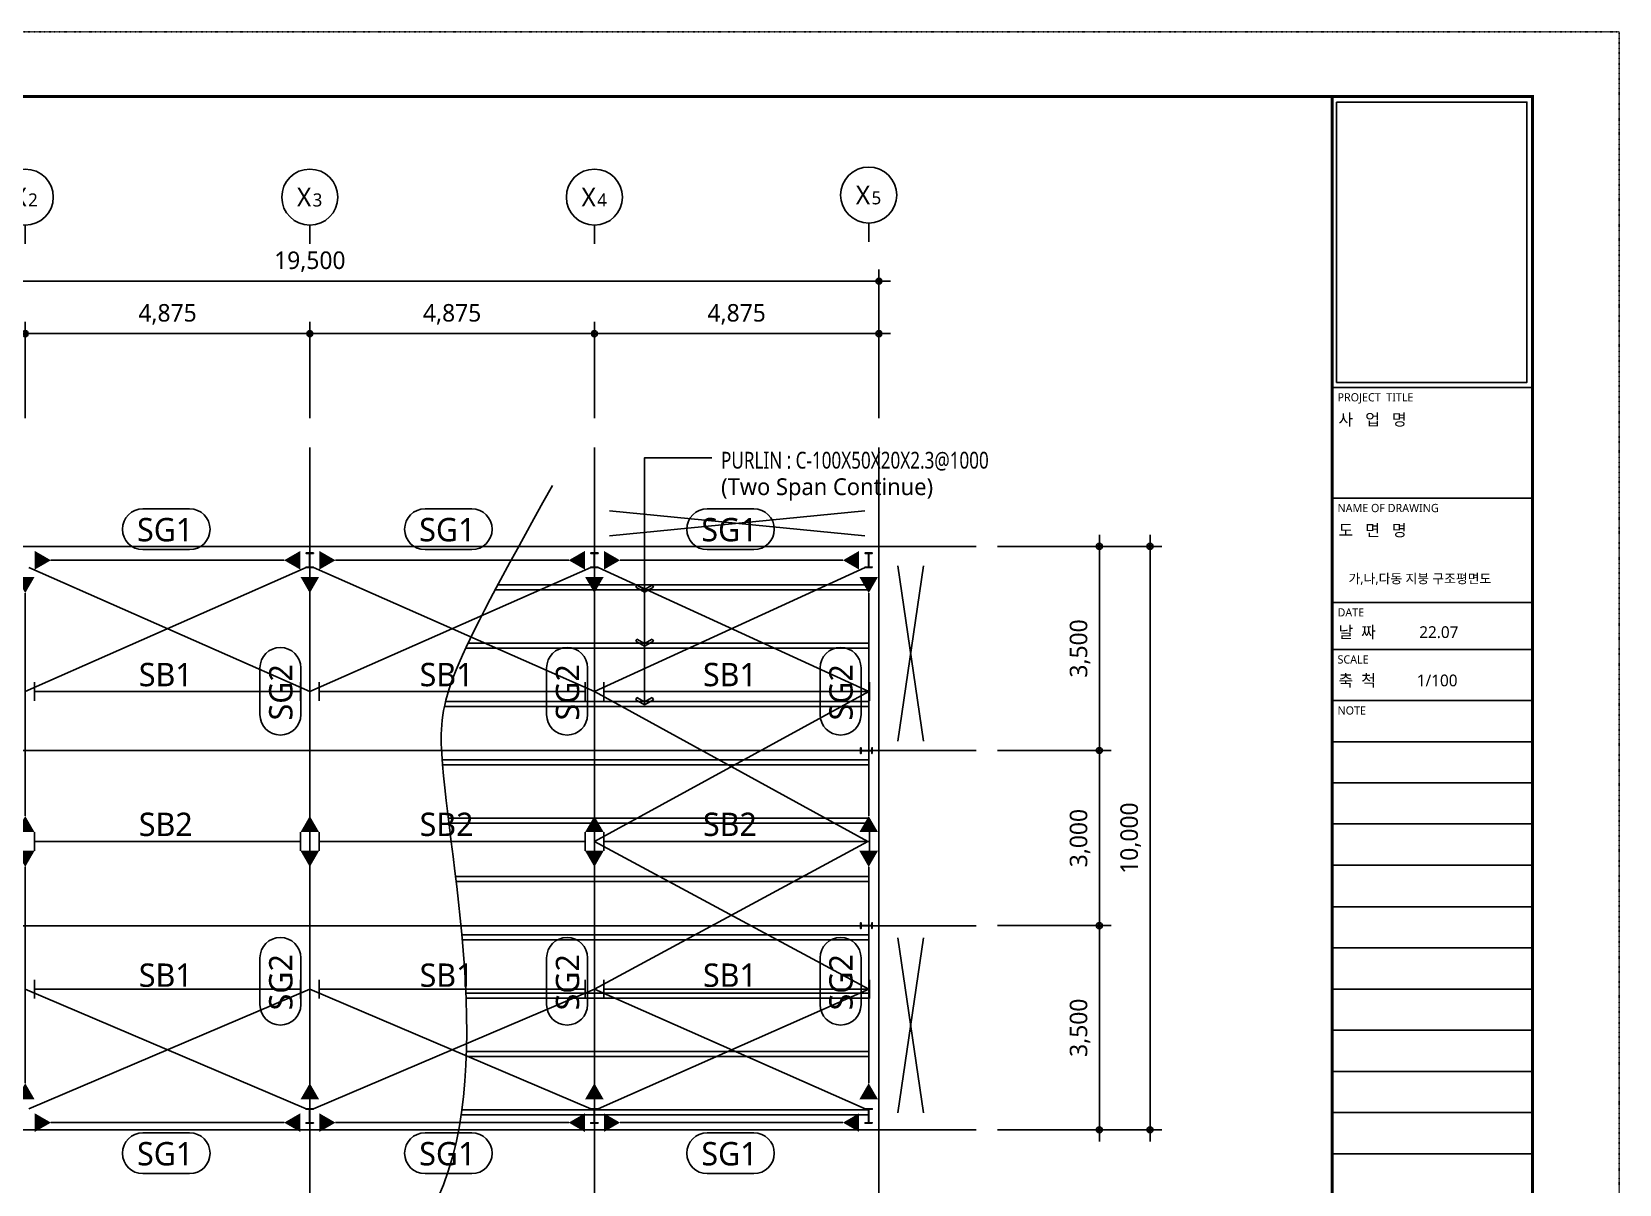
# Model space of a CAD drawing. Header units: millimetres. Extents: x 152133 to 471560, y 87068 to 132353.
# Drawn here: x 444363 to 471560, y 112602 to 132353 of the extents above; entities that cross this region are included whole.
import ezdxf
from ezdxf.enums import TextEntityAlignment as Align

# ---------------------------------------------------------------- set-up
doc = ezdxf.new("R2010")
doc.units = ezdxf.units.MM
doc.linetypes.add('CEN', pattern=[62, 60, -1, 0, -1])
doc.linetypes.add('DIVIDE2', pattern=[15.875, 6.35, -3.175, 0, -3.175, 0, -3.175])
for name, color, linetype in [('AA-AXIS', 7, 'Continuous'), ('AA-AXIS-BUBL', 3, 'Continuous'), ('AA-BMXK-IDNT', 6, 'Continuous'), ('AA-BMXM-STEL', 4, 'Continuous'), ('AS-STEL', 3, 'Continuous'), ('AZ-DIML', 7, 'Continuous'), ('AZ-TEXT', 3, 'Continuous'), ('CEN', 1, 'CEN'), ('COR', 4, 'Continuous'), ('DIM', 7, 'Continuous'), ('FIN', 5, 'Continuous'), ('JON', 4, 'DIVIDE2'), ('LED', 3, 'Continuous'), ('TEX', 3, 'Continuous'), ('폼', 7, 'Continuous')]:
    doc.layers.add(name, color=color, linetype=linetype)
doc.styles.add('돋움체', font='')
doc.styles.add('맑은 고딕', font='malgun.ttf')
doc.styles.add('맑은고딕', font='malgun.ttf')
doc.styles.get('돋움체').set_extended_font_data('DotumChe')
doc.dimstyles.new('100', dxfattribs={"dimscale": 100, "dimtxt": 3, "dimasz": 2, "dimexe": 2, "dimexo": 5, "dimgap": 1.5, "dimtad": 1, "dimdec": 0, "dimzin": 1, "dimdsep": 46, "dimlunit": 6, "dimtxsty": '돋움체', "dimblk1": 'Z_DOT', "dimblk2": 'Z_DOT', "dimsah": 1, "dimcen": 2, "dimclrt": 3, "dimadec": 0, "dimazin": 0, "dimtfac": 1, "dimtdec": 0, "dimtix": 1, "dimtmove": 2, "dimatfit": 3, "dimldrblk": 'Z_DOT', "dimfxl": 1, "dimtolj": 1, "dimtzin": 1, "dimarcsym": 0})

# ---------------------------------------------------------------- blocks, each defined once
blk = doc.blocks.new('*B481', base_point=(458664, 120034))
at = {"layer": 'AS-STEL'}
blk.add_lwpolyline([(458764, 119984), (458764, 120084), (458756, 120084), (458756, 120047, -0.414214), (458745, 120036), (458583, 120036, -0.414214), (458572, 120047), (458572, 120084), (458564, 120084), (458564, 119984), (458572, 119984), (458572, 120020, -0.414214), (458583, 120031), (458745, 120031, -0.414214), (458756, 120020), (458756, 119984)], format="xyb", close=True, dxfattribs=at)
blk = doc.blocks.new('*B482', base_point=(458664, 117034))
at = {"layer": 'AS-STEL'}
blk.add_lwpolyline([(458764, 116984), (458764, 117084), (458756, 117084), (458756, 117047, -0.414214), (458745, 117036), (458583, 117036, -0.414214), (458572, 117047), (458572, 117084), (458564, 117084), (458564, 116984), (458572, 116984), (458572, 117020, -0.414214), (458583, 117031), (458745, 117031, -0.414214), (458756, 117020), (458756, 116984)], format="xyb", close=True, dxfattribs=at)
blk = doc.blocks.new('Z_DOT')
at = {"layer": 'DIM', "color": 0}
for p, q in [((-1, 0), (1, 0)), ((0, -1), (0, 1))]:
    blk.add_line(p, q, dxfattribs=at)
for radius in [0.25, 0.125]:
    blk.add_circle((0, 0), radius, dxfattribs=at)
blk = doc.blocks.new('*D244')
at = {"layer": 'AZ-DIML', "color": 0, "lineweight": -2, "transparency": 16777216}
for p, q in [((439377, 125730), (439377, 127379)), ((444252, 125730), (444252, 127379)), ((439577, 127179), (444052, 127179))]:
    blk.add_line(p, q, dxfattribs=at)
at = {"layer": 'Defpoints', "color": 0, "transparency": 16777216}
for p in [(444252, 127179), (439377, 125230), (444252, 125230)]:
    blk.add_point(p, dxfattribs=at)
at = {"layer": 'AZ-DIML', "color": 0, "linetype": 'ByBlock', "lineweight": -2, "transparency": 16777216, "xscale": 200, "yscale": 200, "zscale": 200, "rotation": 180}
blk.add_blockref('Z_DOT', (439377, 127179), dxfattribs=at)
at = {"layer": 'AZ-DIML', "color": 0, "linetype": 'ByBlock', "lineweight": -2, "transparency": 16777216, "xscale": 200, "yscale": 200, "zscale": 200}
blk.add_blockref('Z_DOT', (444252, 127179), dxfattribs=at)
at = {"layer": 'AZ-DIML', "color": 3, "transparency": 16777216, "insert": (441814, 127509), "char_height": 300, "attachment_point": 5, "style": '맑은고딕'}
blk.add_mtext('\\A1;4,875', dxfattribs=at)
blk = doc.blocks.new('*D245')
at = {"layer": 'AZ-DIML', "color": 0, "lineweight": -2, "transparency": 16777216}
for p, q in [((444252, 125730), (444252, 127379)), ((449127, 125730), (449127, 127379)), ((444452, 127179), (448927, 127179))]:
    blk.add_line(p, q, dxfattribs=at)
at = {"layer": 'Defpoints', "color": 0, "transparency": 16777216}
for p in [(449127, 127179), (444252, 125230), (449127, 125230)]:
    blk.add_point(p, dxfattribs=at)
at = {"layer": 'AZ-DIML', "color": 0, "linetype": 'ByBlock', "lineweight": -2, "transparency": 16777216, "xscale": 200, "yscale": 200, "zscale": 200, "rotation": 180}
blk.add_blockref('Z_DOT', (444252, 127179), dxfattribs=at)
at = {"layer": 'AZ-DIML', "color": 0, "linetype": 'ByBlock', "lineweight": -2, "transparency": 16777216, "xscale": 200, "yscale": 200, "zscale": 200}
blk.add_blockref('Z_DOT', (449127, 127179), dxfattribs=at)
at = {"layer": 'AZ-DIML', "color": 3, "transparency": 16777216, "insert": (446689, 127509), "char_height": 300, "attachment_point": 5, "style": '맑은고딕'}
blk.add_mtext('\\A1;4,875', dxfattribs=at)
blk = doc.blocks.new('*D246')
at = {"layer": 'AZ-DIML', "color": 0, "lineweight": -2, "transparency": 16777216}
for p, q in [((449127, 125730), (449127, 127379)), ((454002, 125730), (454002, 127379)), ((449327, 127179), (453802, 127179))]:
    blk.add_line(p, q, dxfattribs=at)
at = {"layer": 'Defpoints', "color": 0, "transparency": 16777216}
for p in [(454002, 127179), (449127, 125230), (454002, 125230)]:
    blk.add_point(p, dxfattribs=at)
at = {"layer": 'AZ-DIML', "color": 0, "linetype": 'ByBlock', "lineweight": -2, "transparency": 16777216, "xscale": 200, "yscale": 200, "zscale": 200, "rotation": 180}
blk.add_blockref('Z_DOT', (449127, 127179), dxfattribs=at)
at = {"layer": 'AZ-DIML', "color": 0, "linetype": 'ByBlock', "lineweight": -2, "transparency": 16777216, "xscale": 200, "yscale": 200, "zscale": 200}
blk.add_blockref('Z_DOT', (454002, 127179), dxfattribs=at)
at = {"layer": 'AZ-DIML', "color": 3, "transparency": 16777216, "insert": (451564, 127509), "char_height": 300, "attachment_point": 5, "style": '맑은고딕'}
blk.add_mtext('\\A1;4,875', dxfattribs=at)
blk = doc.blocks.new('*D247')
at = {"layer": 'AZ-DIML', "color": 0, "lineweight": -2, "transparency": 16777216}
for p, q in [((454002, 125730), (454002, 127379)), ((458877, 125730), (458877, 127379)), ((454202, 127179), (458677, 127179))]:
    blk.add_line(p, q, dxfattribs=at)
at = {"layer": 'Defpoints', "color": 0, "transparency": 16777216}
for p in [(458877, 127179), (454002, 125230), (458877, 125230)]:
    blk.add_point(p, dxfattribs=at)
at = {"layer": 'AZ-DIML', "color": 0, "linetype": 'ByBlock', "lineweight": -2, "transparency": 16777216, "xscale": 200, "yscale": 200, "zscale": 200, "rotation": 180}
blk.add_blockref('Z_DOT', (454002, 127179), dxfattribs=at)
at = {"layer": 'AZ-DIML', "color": 0, "linetype": 'ByBlock', "lineweight": -2, "transparency": 16777216, "xscale": 200, "yscale": 200, "zscale": 200}
blk.add_blockref('Z_DOT', (458877, 127179), dxfattribs=at)
at = {"layer": 'AZ-DIML', "color": 3, "transparency": 16777216, "insert": (456439, 127509), "char_height": 300, "attachment_point": 5, "style": '맑은고딕'}
blk.add_mtext('\\A1;4,875', dxfattribs=at)
blk = doc.blocks.new('*D248')
at = {"layer": 'AZ-DIML', "color": 0, "lineweight": -2, "transparency": 16777216}
for p, q in [((439377, 125730), (439377, 128279)), ((458877, 125730), (458877, 128279)), ((439577, 128079), (458677, 128079))]:
    blk.add_line(p, q, dxfattribs=at)
at = {"layer": 'Defpoints', "color": 0, "transparency": 16777216}
for p in [(458877, 128079), (439377, 125230), (458877, 125230)]:
    blk.add_point(p, dxfattribs=at)
at = {"layer": 'AZ-DIML', "color": 0, "linetype": 'ByBlock', "lineweight": -2, "transparency": 16777216, "xscale": 200, "yscale": 200, "zscale": 200, "rotation": 180}
blk.add_blockref('Z_DOT', (439377, 128079), dxfattribs=at)
at = {"layer": 'AZ-DIML', "color": 0, "linetype": 'ByBlock', "lineweight": -2, "transparency": 16777216, "xscale": 200, "yscale": 200, "zscale": 200}
blk.add_blockref('Z_DOT', (458877, 128079), dxfattribs=at)
at = {"layer": 'AZ-DIML', "color": 3, "transparency": 16777216, "insert": (449127, 128410), "char_height": 300, "attachment_point": 5, "style": '맑은고딕'}
blk.add_mtext('\\A1;19,500', dxfattribs=at)
blk = doc.blocks.new('*B484', base_point=(444252, 128558))
at = {"layer": 'AA-AXIS-BUBL'}
blk.add_lwpolyline([(444252, 128718), (444252, 128878), (444252, 128878), (444252, 129038)], dxfattribs=at)
blk.add_circle((444252, 129518), 480, dxfattribs=at)
at = {"layer": 'AA-AXIS', "style": '맑은고딕'}
for s, height, p in [('X', 320, (444032, 129358)), ('2', 224, (444300, 129358))]:
    blk.add_text(s, height=height, dxfattribs=at).set_placement(p)
blk = doc.blocks.new('*B485', base_point=(449127, 128558))
at = {"layer": 'AA-AXIS-BUBL'}
blk.add_lwpolyline([(449127, 128718), (449127, 128878), (449127, 128878), (449127, 129038)], dxfattribs=at)
blk.add_circle((449127, 129518), 480, dxfattribs=at)
at = {"layer": 'AA-AXIS', "style": '맑은고딕'}
for s, height, p in [('X', 320, (448907, 129358)), ('3', 224, (449175, 129358))]:
    blk.add_text(s, height=height, dxfattribs=at).set_placement(p)
blk = doc.blocks.new('*B486', base_point=(454002, 128558))
at = {"layer": 'AA-AXIS-BUBL'}
blk.add_lwpolyline([(454002, 128718), (454002, 128878), (454002, 128878), (454002, 129038)], dxfattribs=at)
blk.add_circle((454002, 129518), 480, dxfattribs=at)
at = {"layer": 'AA-AXIS', "style": '맑은고딕'}
for s, height, p in [('X', 320, (453782, 129358)), ('4', 224, (454050, 129358))]:
    blk.add_text(s, height=height, dxfattribs=at).set_placement(p)
blk = doc.blocks.new('*D253')
at = {"layer": 'AZ-DIML', "color": 0, "lineweight": -2, "transparency": 16777216}
for p, q in [((460910, 123534), (462853, 123534)), ((462653, 123334), (462653, 120234)), ((460910, 120034), (462853, 120034))]:
    blk.add_line(p, q, dxfattribs=at)
at = {"layer": 'Defpoints', "color": 0, "transparency": 16777216}
for p in [(460410, 123534), (460410, 120034), (462653, 120034)]:
    blk.add_point(p, dxfattribs=at)
at = {"layer": 'AZ-DIML', "color": 0, "linetype": 'ByBlock', "lineweight": -2, "transparency": 16777216, "xscale": 200, "yscale": 200, "zscale": 200}
for p, rotation in [((462653, 123534), 90), ((462653, 120034), 270)]:
    blk.add_blockref('Z_DOT', p, dxfattribs=dict(at, rotation=rotation))
at = {"layer": 'AZ-DIML', "color": 3, "transparency": 16777216, "insert": (462323, 121784), "char_height": 300, "attachment_point": 5, "rotation": 90, "style": '맑은고딕'}
blk.add_mtext('\\A1;3,500', dxfattribs=at)
blk = doc.blocks.new('*D254')
at = {"layer": 'AZ-DIML', "color": 0, "lineweight": -2, "transparency": 16777216}
for p, q in [((460910, 120034), (462853, 120034)), ((462653, 119834), (462653, 117234)), ((460910, 117034), (462853, 117034))]:
    blk.add_line(p, q, dxfattribs=at)
at = {"layer": 'Defpoints', "color": 0, "transparency": 16777216}
for p in [(460410, 120034), (460410, 117034), (462653, 117034)]:
    blk.add_point(p, dxfattribs=at)
at = {"layer": 'AZ-DIML', "color": 0, "linetype": 'ByBlock', "lineweight": -2, "transparency": 16777216, "xscale": 200, "yscale": 200, "zscale": 200}
for p, rotation in [((462653, 120034), 90), ((462653, 117034), 270)]:
    blk.add_blockref('Z_DOT', p, dxfattribs=dict(at, rotation=rotation))
at = {"layer": 'AZ-DIML', "color": 3, "transparency": 16777216, "insert": (462323, 118534), "char_height": 300, "attachment_point": 5, "rotation": 90, "style": '맑은고딕'}
blk.add_mtext('\\A1;3,000', dxfattribs=at)
blk = doc.blocks.new('*D255')
at = {"layer": 'AZ-DIML', "color": 0, "lineweight": -2, "transparency": 16777216}
for p, q in [((460910, 117034), (462853, 117034)), ((462653, 116834), (462653, 113734)), ((460910, 113534), (462853, 113534))]:
    blk.add_line(p, q, dxfattribs=at)
at = {"layer": 'Defpoints', "color": 0, "transparency": 16777216}
for p in [(460410, 117034), (460410, 113534), (462653, 113534)]:
    blk.add_point(p, dxfattribs=at)
at = {"layer": 'AZ-DIML', "color": 0, "linetype": 'ByBlock', "lineweight": -2, "transparency": 16777216, "xscale": 200, "yscale": 200, "zscale": 200}
for p, rotation in [((462653, 117034), 90), ((462653, 113534), 270)]:
    blk.add_blockref('Z_DOT', p, dxfattribs=dict(at, rotation=rotation))
at = {"layer": 'AZ-DIML', "color": 3, "transparency": 16777216, "insert": (462323, 115284), "char_height": 300, "attachment_point": 5, "rotation": 90, "style": '맑은고딕'}
blk.add_mtext('\\A1;3,500', dxfattribs=at)
blk = doc.blocks.new('*D256')
at = {"layer": 'AZ-DIML', "color": 0, "lineweight": -2, "transparency": 16777216}
for p, q in [((460910, 123534), (463721, 123534)), ((463521, 123334), (463521, 113734)), ((460910, 113534), (463721, 113534))]:
    blk.add_line(p, q, dxfattribs=at)
at = {"layer": 'Defpoints', "color": 0, "transparency": 16777216}
for p in [(460410, 123534), (460410, 113534), (463521, 113534)]:
    blk.add_point(p, dxfattribs=at)
at = {"layer": 'AZ-DIML', "color": 0, "linetype": 'ByBlock', "lineweight": -2, "transparency": 16777216, "xscale": 200, "yscale": 200, "zscale": 200}
for p, rotation in [((463521, 123534), 90), ((463521, 113534), 270)]:
    blk.add_blockref('Z_DOT', p, dxfattribs=dict(at, rotation=rotation))
at = {"layer": 'AZ-DIML', "color": 3, "transparency": 16777216, "insert": (463190, 118534), "char_height": 300, "attachment_point": 5, "rotation": 90, "style": '맑은고딕'}
blk.add_mtext('\\A1;10,000', dxfattribs=at)
blk = doc.blocks.new('*B492', base_point=(444252, 118477))
at = {"layer": 'AA-BMXK-IDNT'}
for p, q in [((444412, 118317), (444412, 118637)), ((448967, 118637), (448967, 118317))]:
    blk.add_line(p, q, dxfattribs=at)
at = {"layer": 'AA-BMXM-STEL'}
blk.add_line((444412, 118477), (448967, 118477), dxfattribs=at)
blk = doc.blocks.new('*B493', base_point=(449127, 118477))
at = {"layer": 'AA-BMXK-IDNT'}
for p, q in [((449287, 118317), (449287, 118637)), ((453842, 118637), (453842, 118317))]:
    blk.add_line(p, q, dxfattribs=at)
at = {"layer": 'AA-BMXM-STEL'}
blk.add_line((449287, 118477), (453842, 118477), dxfattribs=at)
blk = doc.blocks.new('*B494', base_point=(454002, 118477))
at = {"layer": 'AA-BMXK-IDNT'}
for p, q in [((454162, 118317), (454162, 118637)), ((458717, 118637), (458717, 118317))]:
    blk.add_line(p, q, dxfattribs=at)
at = {"layer": 'AA-BMXM-STEL'}
blk.add_line((454162, 118477), (458717, 118477), dxfattribs=at)
blk = doc.blocks.new('*B496', base_point=(444255, 123296))
at = {"layer": 'AA-BMXK-IDNT'}
for points in [[(444692, 123296), (444415, 123136), (444415, 123456)], [(448687, 123296), (448964, 123456), (448964, 123136)]]:
    blk.add_solid(points, dxfattribs=at)
at = {"layer": 'AA-BMXM-STEL'}
blk.add_line((444692, 123296), (448687, 123296), dxfattribs=at)
blk = doc.blocks.new('*B497', base_point=(449130, 123296))
at = {"layer": 'AA-BMXK-IDNT'}
for points in [[(449567, 123296), (449290, 123136), (449290, 123456)], [(453562, 123296), (453839, 123456), (453839, 123136)]]:
    blk.add_solid(points, dxfattribs=at)
at = {"layer": 'AA-BMXM-STEL'}
blk.add_line((449567, 123296), (453562, 123296), dxfattribs=at)
blk = doc.blocks.new('*B498', base_point=(454005, 123296))
at = {"layer": 'AA-BMXK-IDNT'}
for points in [[(454442, 123296), (454165, 123136), (454165, 123456)], [(458261, 123296), (458538, 123456), (458538, 123136)]]:
    blk.add_solid(points, dxfattribs=at)
at = {"layer": 'AA-BMXM-STEL'}
blk.add_line((454442, 123296), (458261, 123296), dxfattribs=at)
blk = doc.blocks.new('*B499', base_point=(458701, 123171))
at = {"layer": 'AA-BMXK-IDNT'}
for points in [[(458701, 122733), (458541, 123011), (458861, 123011)], [(458701, 118914), (458861, 118637), (458541, 118637)]]:
    blk.add_solid(points, dxfattribs=at)
at = {"layer": 'AA-BMXM-STEL'}
blk.add_line((458701, 122733), (458701, 118914), dxfattribs=at)
blk = doc.blocks.new('*B500', base_point=(458701, 118477))
at = {"layer": 'AA-BMXK-IDNT'}
for points in [[(458701, 118040), (458541, 118317), (458861, 118317)], [(458701, 114334), (458861, 114057), (458541, 114057)]]:
    blk.add_solid(points, dxfattribs=at)
at = {"layer": 'AA-BMXM-STEL'}
blk.add_line((458701, 118040), (458701, 114334), dxfattribs=at)
blk = doc.blocks.new('*B501', base_point=(454002, 123171))
at = {"layer": 'AA-BMXK-IDNT'}
for points in [[(454002, 122733), (453842, 123011), (454162, 123011)], [(454002, 118914), (454162, 118637), (453842, 118637)]]:
    blk.add_solid(points, dxfattribs=at)
at = {"layer": 'AA-BMXM-STEL'}
blk.add_line((454002, 122733), (454002, 118914), dxfattribs=at)
blk = doc.blocks.new('*B502', base_point=(454002, 118477))
at = {"layer": 'AA-BMXK-IDNT'}
for points in [[(454002, 118040), (453842, 118317), (454162, 118317)], [(454002, 114334), (454162, 114057), (453842, 114057)]]:
    blk.add_solid(points, dxfattribs=at)
at = {"layer": 'AA-BMXM-STEL'}
blk.add_line((454002, 118040), (454002, 114334), dxfattribs=at)
blk = doc.blocks.new('*B503', base_point=(449127, 123171))
at = {"layer": 'AA-BMXK-IDNT'}
for points in [[(449127, 122733), (448967, 123011), (449287, 123011)], [(449127, 118914), (449287, 118637), (448967, 118637)]]:
    blk.add_solid(points, dxfattribs=at)
at = {"layer": 'AA-BMXM-STEL'}
blk.add_line((449127, 122733), (449127, 118914), dxfattribs=at)
blk = doc.blocks.new('*B504', base_point=(449127, 118477))
at = {"layer": 'AA-BMXK-IDNT'}
for points in [[(449127, 118040), (448967, 118317), (449287, 118317)], [(449127, 114334), (449287, 114057), (448967, 114057)]]:
    blk.add_solid(points, dxfattribs=at)
at = {"layer": 'AA-BMXM-STEL'}
blk.add_line((449127, 118040), (449127, 114334), dxfattribs=at)
blk = doc.blocks.new('*B505', base_point=(444252, 123171))
at = {"layer": 'AA-BMXK-IDNT'}
for points in [[(444252, 122733), (444092, 123011), (444412, 123011)], [(444252, 118914), (444412, 118637), (444092, 118637)]]:
    blk.add_solid(points, dxfattribs=at)
at = {"layer": 'AA-BMXM-STEL'}
blk.add_line((444252, 122733), (444252, 118914), dxfattribs=at)
blk = doc.blocks.new('*B506', base_point=(444252, 118477))
at = {"layer": 'AA-BMXK-IDNT'}
for points in [[(444252, 118040), (444092, 118317), (444412, 118317)], [(444252, 114334), (444412, 114057), (444092, 114057)]]:
    blk.add_solid(points, dxfattribs=at)
at = {"layer": 'AA-BMXM-STEL'}
blk.add_line((444252, 118040), (444252, 114334), dxfattribs=at)
blk = doc.blocks.new('*B510', base_point=(444255, 113658))
at = {"layer": 'AA-BMXK-IDNT'}
for points in [[(444692, 113658), (444415, 113498), (444415, 113818)], [(448687, 113658), (448964, 113818), (448964, 113498)]]:
    blk.add_solid(points, dxfattribs=at)
at = {"layer": 'AA-BMXM-STEL'}
blk.add_line((444692, 113658), (448687, 113658), dxfattribs=at)
blk = doc.blocks.new('*B511', base_point=(449130, 113658))
at = {"layer": 'AA-BMXK-IDNT'}
for points in [[(449567, 113658), (449290, 113498), (449290, 113818)], [(453562, 113658), (453839, 113818), (453839, 113498)]]:
    blk.add_solid(points, dxfattribs=at)
at = {"layer": 'AA-BMXM-STEL'}
blk.add_line((449567, 113658), (453562, 113658), dxfattribs=at)
blk = doc.blocks.new('*B512', base_point=(454005, 113658))
at = {"layer": 'AA-BMXK-IDNT'}
for points in [[(454442, 113658), (454165, 113498), (454165, 113818)], [(458261, 113658), (458538, 113818), (458538, 113498)]]:
    blk.add_solid(points, dxfattribs=at)
at = {"layer": 'AA-BMXM-STEL'}
blk.add_line((454442, 113658), (458261, 113658), dxfattribs=at)
blk = doc.blocks.new('*B514', base_point=(444252, 115947))
at = {"layer": 'AA-BMXK-IDNT'}
for p, q in [((444412, 115787), (444412, 116107)), ((448967, 116107), (448967, 115787))]:
    blk.add_line(p, q, dxfattribs=at)
at = {"layer": 'AA-BMXM-STEL'}
blk.add_line((444412, 115947), (448967, 115947), dxfattribs=at)
blk = doc.blocks.new('*B515', base_point=(449127, 115947))
at = {"layer": 'AA-BMXK-IDNT'}
for p, q in [((449287, 115787), (449287, 116107)), ((453842, 116107), (453842, 115787))]:
    blk.add_line(p, q, dxfattribs=at)
at = {"layer": 'AA-BMXM-STEL'}
blk.add_line((449287, 115947), (453842, 115947), dxfattribs=at)
blk = doc.blocks.new('*B516', base_point=(454002, 115947))
at = {"layer": 'AA-BMXK-IDNT'}
for p, q in [((454162, 115787), (454162, 116107)), ((458717, 116107), (458717, 115787))]:
    blk.add_line(p, q, dxfattribs=at)
at = {"layer": 'AA-BMXM-STEL'}
blk.add_line((454162, 115947), (458717, 115947), dxfattribs=at)
blk = doc.blocks.new('*B518', base_point=(444252, 121048))
at = {"layer": 'AA-BMXK-IDNT'}
for p, q in [((444412, 120888), (444412, 121208)), ((448967, 121208), (448967, 120888))]:
    blk.add_line(p, q, dxfattribs=at)
at = {"layer": 'AA-BMXM-STEL'}
blk.add_line((444412, 121048), (448967, 121048), dxfattribs=at)
blk = doc.blocks.new('*B519', base_point=(449127, 121048))
at = {"layer": 'AA-BMXK-IDNT'}
for p, q in [((449287, 120888), (449287, 121208)), ((453842, 121208), (453842, 120888))]:
    blk.add_line(p, q, dxfattribs=at)
at = {"layer": 'AA-BMXM-STEL'}
blk.add_line((449287, 121048), (453842, 121048), dxfattribs=at)
blk = doc.blocks.new('*B520', base_point=(454002, 121048))
at = {"layer": 'AA-BMXK-IDNT'}
for p, q in [((454162, 120888), (454162, 121208)), ((458717, 121208), (458717, 120888))]:
    blk.add_line(p, q, dxfattribs=at)
at = {"layer": 'AA-BMXM-STEL'}
blk.add_line((454162, 121048), (458717, 121048), dxfattribs=at)
blk = doc.blocks.new('*B522', base_point=(446667, 123827))
at = {"layer": 'AA-BMXK-IDNT'}
blk.add_lwpolyline([(447067, 124177), (446267, 124177, 1), (446267, 123477), (447067, 123477, 1)], format="xyb", close=True, dxfattribs=at)
at = {"layer": 'AZ-TEXT', "style": '맑은 고딕'}
blk.add_text('SG1', height=400, dxfattribs=at).set_placement((446167, 123620))
blk = doc.blocks.new('*B523', base_point=(451500, 123827))
at = {"layer": 'AA-BMXK-IDNT'}
blk.add_lwpolyline([(451900, 124177), (451100, 124177, 1), (451100, 123477), (451900, 123477, 1)], format="xyb", close=True, dxfattribs=at)
at = {"layer": 'AZ-TEXT', "style": '맑은 고딕'}
blk.add_text('SG1', height=400, dxfattribs=at).set_placement((451001, 123620))
blk = doc.blocks.new('*B524', base_point=(456334, 123827))
at = {"layer": 'AA-BMXK-IDNT'}
blk.add_lwpolyline([(456734, 124177), (455934, 124177, 1), (455934, 123477), (456734, 123477, 1)], format="xyb", close=True, dxfattribs=at)
at = {"layer": 'AZ-TEXT', "style": '맑은 고딕'}
blk.add_text('SG1', height=400, dxfattribs=at).set_placement((455834, 123620))
blk = doc.blocks.new('*B526', base_point=(446667, 113134))
at = {"layer": 'AA-BMXK-IDNT'}
blk.add_lwpolyline([(447067, 113484), (446267, 113484, 1), (446267, 112784), (447067, 112784, 1)], format="xyb", close=True, dxfattribs=at)
at = {"layer": 'AZ-TEXT', "style": '맑은 고딕'}
blk.add_text('SG1', height=400, dxfattribs=at).set_placement((446167, 112926))
blk = doc.blocks.new('*B527', base_point=(451500, 113134))
at = {"layer": 'AA-BMXK-IDNT'}
blk.add_lwpolyline([(451900, 113484), (451100, 113484, 1), (451100, 112784), (451900, 112784, 1)], format="xyb", close=True, dxfattribs=at)
at = {"layer": 'AZ-TEXT', "style": '맑은 고딕'}
blk.add_text('SG1', height=400, dxfattribs=at).set_placement((451001, 112926))
blk = doc.blocks.new('*B528', base_point=(456334, 113134))
at = {"layer": 'AA-BMXK-IDNT'}
blk.add_lwpolyline([(456734, 113484), (455934, 113484, 1), (455934, 112784), (456734, 112784, 1)], format="xyb", close=True, dxfattribs=at)
at = {"layer": 'AZ-TEXT', "style": '맑은 고딕'}
blk.add_text('SG1', height=400, dxfattribs=at).set_placement((455834, 112926))
blk = doc.blocks.new('*B533', base_point=(448622, 116081))
at = {"layer": 'AA-BMXK-IDNT'}
blk.add_lwpolyline([(448272, 116481), (448272, 115681, 1), (448972, 115681), (448972, 116481, 1)], format="xyb", close=True, dxfattribs=at)
at = {"layer": 'AZ-TEXT', "style": '맑은 고딕'}
blk.add_text('SG2', height=400, rotation=90, dxfattribs=at).set_placement((448829, 115582))
blk = doc.blocks.new('*B534', base_point=(448622, 121051))
at = {"layer": 'AA-BMXK-IDNT'}
blk.add_lwpolyline([(448272, 121451), (448272, 120651, 1), (448972, 120651), (448972, 121451, 1)], format="xyb", close=True, dxfattribs=at)
at = {"layer": 'AZ-TEXT', "style": '맑은 고딕'}
blk.add_text('SG2', height=400, rotation=90, dxfattribs=at).set_placement((448829, 120551))
blk = doc.blocks.new('*B535', base_point=(453534, 116081))
at = {"layer": 'AA-BMXK-IDNT'}
blk.add_lwpolyline([(453184, 116481), (453184, 115681, 1), (453884, 115681), (453884, 116481, 1)], format="xyb", close=True, dxfattribs=at)
at = {"layer": 'AZ-TEXT', "style": '맑은 고딕'}
blk.add_text('SG2', height=400, rotation=90, dxfattribs=at).set_placement((453741, 115582))
blk = doc.blocks.new('*B536', base_point=(453534, 121051))
at = {"layer": 'AA-BMXK-IDNT'}
blk.add_lwpolyline([(453184, 121451), (453184, 120651, 1), (453884, 120651), (453884, 121451, 1)], format="xyb", close=True, dxfattribs=at)
at = {"layer": 'AZ-TEXT', "style": '맑은 고딕'}
blk.add_text('SG2', height=400, rotation=90, dxfattribs=at).set_placement((453741, 120551))
blk = doc.blocks.new('*B537', base_point=(458220, 116081))
at = {"layer": 'AA-BMXK-IDNT'}
blk.add_lwpolyline([(457870, 116481), (457870, 115681, 1), (458570, 115681), (458570, 116481, 1)], format="xyb", close=True, dxfattribs=at)
at = {"layer": 'AZ-TEXT', "style": '맑은 고딕'}
blk.add_text('SG2', height=400, rotation=90, dxfattribs=at).set_placement((458426, 115582))
blk = doc.blocks.new('*B538', base_point=(458220, 121051))
at = {"layer": 'AA-BMXK-IDNT'}
blk.add_lwpolyline([(457870, 121451), (457870, 120651, 1), (458570, 120651), (458570, 121451, 1)], format="xyb", close=True, dxfattribs=at)
at = {"layer": 'AZ-TEXT', "style": '맑은 고딕'}
blk.add_text('SG2', height=400, rotation=90, dxfattribs=at).set_placement((458426, 120551))
blk = doc.blocks.new('*B540', base_point=(446663, 121345))
at = {"layer": 'AZ-TEXT', "style": '맑은 고딕'}
blk.add_text('SB1', height=400, dxfattribs=at).set_placement((446197, 121137))
blk = doc.blocks.new('*B541', base_point=(451475, 121345))
at = {"layer": 'AZ-TEXT', "style": '맑은 고딕'}
blk.add_text('SB1', height=400, dxfattribs=at).set_placement((451008, 121137))
blk = doc.blocks.new('*B542', base_point=(456328, 121345))
at = {"layer": 'AZ-TEXT', "style": '맑은 고딕'}
blk.add_text('SB1', height=400, dxfattribs=at).set_placement((455862, 121137))
blk = doc.blocks.new('*B544', base_point=(446663, 116194))
at = {"layer": 'AZ-TEXT', "style": '맑은 고딕'}
blk.add_text('SB1', height=400, dxfattribs=at).set_placement((446197, 115986))
blk = doc.blocks.new('*B545', base_point=(451475, 116194))
at = {"layer": 'AZ-TEXT', "style": '맑은 고딕'}
blk.add_text('SB1', height=400, dxfattribs=at).set_placement((451008, 115986))
blk = doc.blocks.new('*B546', base_point=(456328, 116194))
at = {"layer": 'AZ-TEXT', "style": '맑은 고딕'}
blk.add_text('SB1', height=400, dxfattribs=at).set_placement((455862, 115986))
blk = doc.blocks.new('*B548', base_point=(446663, 118778))
at = {"layer": 'AZ-TEXT', "style": '맑은 고딕'}
blk.add_text('SB2', height=400, dxfattribs=at).set_placement((446197, 118571))
blk = doc.blocks.new('*B549', base_point=(451475, 118778))
at = {"layer": 'AZ-TEXT', "style": '맑은 고딕'}
blk.add_text('SB2', height=400, dxfattribs=at).set_placement((451008, 118571))
blk = doc.blocks.new('*B550', base_point=(456328, 118778))
at = {"layer": 'AZ-TEXT', "style": '맑은 고딕'}
blk.add_text('SB2', height=400, dxfattribs=at).set_placement((455862, 118571))
blk = doc.blocks.new('ARROW1')
for p, q in [((0, 0), (0.286, 0.501)), ((0, 0), (0.286, -0.501)), ((0.165, 0), (0.41, 0.429)), ((0.165, 0), (0.41, -0.429)), ((0.286, 0.501), (0.41, 0.43)), ((0.286, -0.501), (0.41, -0.43))]:
    blk.add_line(p, q)

msp = doc.modelspace()

# ---------------------------------------------------------------- linework, layer by layer
at = {"color": 8}
for p, q in [((454263.7, 123711.6), (458637.7, 124142.5)), ((454263.7, 124142.5), (458637.7, 123711.6)), ((459203.1, 123198.2), (459638.6, 120198.2)), ((459638.6, 123198.2), (459203.1, 120198.2)), ((459203.1, 116826.1), (459638.6, 113826.1)), ((459638.6, 116826.1), (459203.1, 113826.1))]:
    msp.add_line(p, q, dxfattribs=at)
at = {"color": 0}
for p, q in [((444251.7, 121048.1), (449064.2, 123170.6)), ((449126.7, 121048.1), (444314.2, 123170.6)), ((453939.2, 123170.6), (449126.7, 121048.1)), ((449189.2, 123170.6), (454001.7, 121048.1)), ((454001.7, 121048.1), (458638.7, 123170.6)), ((458701.2, 121048.1), (454064.2, 123170.6)), ((458701.2, 121048.1), (454001.7, 118477)), ((454001.7, 121048.1), (458686.9, 118477)), ((458686.9, 118477), (454001.7, 115946.8)), ((454001.7, 118477), (458701.2, 115946.8)), ((444251.7, 115946.8), (449064.2, 113896.6)), ((449126.7, 115946.8), (444314.2, 113896.6)), ((453939.2, 113896.6), (449126.7, 115946.8)), ((449189.2, 113896.6), (454001.7, 115946.8)), ((454001.7, 115946.8), (458638.7, 113896.6)), ((458701.2, 115946.8), (454064.2, 113896.6))]:
    msp.add_line(p, q, dxfattribs=at)
at = {"color": 3}
for points in [[(449189.2, 123170.6), (449189.2, 123179.6), (449129.7, 123179.6), (449129.7, 123411.6), (449189.2, 123411.6), (449189.2, 123420.6), (449064.2, 123420.6), (449064.2, 123411.6), (449123.7, 123411.6), (449123.7, 123179.6), (449064.2, 123179.6), (449064.2, 123170.6), (449189.2, 123170.6)], [(454064.2, 123170.6), (454064.2, 123179.6), (454004.7, 123179.6), (454004.7, 123411.6), (454064.2, 123411.6), (454064.2, 123420.6), (453939.2, 123420.6), (453939.2, 123411.6), (453998.7, 123411.6), (453998.7, 123179.6), (453939.2, 123179.6), (453939.2, 123170.6), (454064.2, 123170.6)], [(458763.7, 123170.6), (458763.7, 123179.6), (458704.2, 123179.6), (458704.2, 123411.6), (458763.7, 123411.6), (458763.7, 123420.6), (458638.7, 123420.6), (458638.7, 123411.6), (458698.2, 123411.6), (458698.2, 123179.6), (458638.7, 123179.6), (458638.7, 123170.6), (458763.7, 123170.6)], [(449189.2, 113646.6), (449189.2, 113655.6), (449129.7, 113655.6), (449129.7, 113887.6), (449189.2, 113887.6), (449189.2, 113896.6), (449064.2, 113896.6), (449064.2, 113887.6), (449123.7, 113887.6), (449123.7, 113655.6), (449064.2, 113655.6), (449064.2, 113646.6), (449189.2, 113646.6)], [(454064.2, 113646.6), (454064.2, 113655.6), (454004.7, 113655.6), (454004.7, 113887.6), (454064.2, 113887.6), (454064.2, 113896.6), (453939.2, 113896.6), (453939.2, 113887.6), (453998.7, 113887.6), (453998.7, 113655.6), (453939.2, 113655.6), (453939.2, 113646.6), (454064.2, 113646.6)], [(458763.7, 113646.6), (458763.7, 113655.6), (458704.2, 113655.6), (458704.2, 113887.6), (458763.7, 113887.6), (458763.7, 113896.6), (458638.7, 113896.6), (458638.7, 113887.6), (458698.2, 113887.6), (458698.2, 113655.6), (458638.7, 113655.6), (458638.7, 113646.6), (458763.7, 113646.6)]]:
    msp.add_lwpolyline(points, close=True, dxfattribs=at)
at = {"layer": 'AA-AXIS-BUBL'}
msp.add_lwpolyline([(458701.2, 128754.8), (458701.2, 128914.8), (458701.2, 128914.8), (458701.2, 129074.8)], dxfattribs=at)
msp.add_circle((458701.2, 129554.8), 480, dxfattribs=at)
at = {"layer": 'CEN', "color": 1, "linetype": 'CEN'}
for p, q in [((449126.7, 125230), (449126.7, 111724)), ((454001.7, 125230), (454001.7, 111724)), ((458876.7, 125230), (458876.7, 111724)), ((460542.1, 123533.6), (437842.9, 123533.6)), ((460542.1, 120033.6), (437842.9, 120033.6)), ((460542.1, 117033.6), (437842.9, 117033.6)), ((460542.1, 113533.6), (437842.9, 113533.6))]:
    msp.add_line(p, q, dxfattribs=at)
at = {"layer": 'COR', "color": 3}
for p, q in [((452302.8, 122789.2), (458696.4, 122789.2)), ((452348.7, 122875.5), (458696.4, 122875.5)), ((451839.5, 121875.5), (458696.4, 121875.5)), ((451799.1, 121789.2), (458696.4, 121789.2)), ((451433.3, 120789.2), (458696.4, 120789.2)), ((451453.6, 120875.5), (458696.4, 120875.5)), ((451394, 119875.5), (458696.4, 119875.5)), ((451400.6, 119789.2), (458696.4, 119789.2)), ((451498.7, 118875.5), (458696.4, 118875.5)), ((451509.4, 118789.2), (458696.4, 118789.2)), ((451622.3, 117875.5), (458696.4, 117875.5)), ((451632.5, 117789.2), (458696.4, 117789.2)), ((451729.9, 116875.5), (458696.4, 116875.5)), ((451737.7, 116789.2), (458696.4, 116789.2)), ((451799.9, 115875.5), (458696.4, 115875.5)), ((451803.5, 115789.2), (458696.4, 115789.2)), ((451807.9, 114789.2), (458696.4, 114789.2)), ((451810.7, 114875.5), (458696.4, 114875.5)), ((451720.2, 113789.2), (458696.4, 113789.2)), ((451732.5, 113875.5), (458696.4, 113875.5))]:
    msp.add_line(p, q, dxfattribs=at)
at = {"layer": 'DIM'}
msp.add_lwpolyline([(454861.1, 120817.4), (454861.1, 125053.2), (456014.4, 125053.2)], dxfattribs=at)
at = {"layer": 'FIN'}
msp.add_open_spline([(451090.4, 111944.4), (452450, 114077.4), (451036.8, 120033.6), (451475, 121345), (453285.8, 124578.4)], degree=3, knots=[8142.0163308, 8142.0163308, 8142.0163308, 8142.0163308, 13442.300545, 16036.7284403, 16036.7284403, 16036.7284403, 16036.7284403], dxfattribs=at)
at = {"layer": 'JON'}
for p, q in [((429237.3, 132352.8), (471559.8, 132352.8)), ((471559.8, 132352.8), (471559.8, 102424.7))]:
    msp.add_line(p, q, dxfattribs=at)
at = {"layer": '폼', "color": 8}
for p, q in [((470073.5, 126258.9), (466641, 126258.9)), ((470073.5, 124361.6), (466641, 124361.6)), ((470073.5, 122573.1), (466641, 122573.1)), ((470073.5, 121767), (466641, 121767)), ((470073.5, 120892.2), (466641, 120892.2)), ((470073.5, 120186.8), (466641, 120186.8)), ((470073.5, 119481.4), (466641, 119481.4)), ((470073.5, 118776), (466641, 118776)), ((470073.5, 118070.7), (466641, 118070.7)), ((470073.5, 117358.3), (466641, 117358.3)), ((470073.5, 116652.9), (466641, 116652.9)), ((470073.5, 115947.5), (466641, 115947.5)), ((470073.5, 115242.2), (466641, 115242.2)), ((470073.5, 114536.8), (466641, 114536.8)), ((470073.5, 113831.4), (466641, 113831.4)), ((470073.5, 113126), (466641, 113126))]:
    msp.add_line(p, q, dxfattribs=at)
at = {"layer": '폼', "color": 8, "const_width": 50.4}
msp.add_lwpolyline([(470073.5, 131244.3), (470073.5, 103533.2), (431731.3, 103533.2), (431731.3, 131244.3)], close=True, dxfattribs=at)
msp.add_lwpolyline([(466641, 131244.3), (466641, 103533.2)], dxfattribs=at)
msp.add_lwpolyline([(466641, 131244.3), (466641, 103533.2)], dxfattribs=at)
at = {"layer": '폼', "color": 4}
msp.add_lwpolyline([(466716.9, 131146.1), (469977.4, 131146.1), (469977.4, 126343.2), (466716.9, 126343.2), (466716.9, 131146.1)], close=True, dxfattribs=at)

# ---------------------------------------------------------------- block references
at = {"layer": 'AA-AXIS-BUBL'}
for name, p in [('*B484', (444251.7, 128558.4)), ('*B485', (449126.7, 128558.4)), ('*B486', (454001.7, 128558.4))]:
    msp.add_blockref(name, p, dxfattribs=at)
at = {"layer": 'AA-BMXK-IDNT'}
for name, p in [('*B522', (446666.9, 123827.4)), ('*B523', (451500.5, 123827.4)), ('*B524', (456334.1, 123827.4)), ('*B534', (448621.9, 121050.8)), ('*B536', (453534.2, 121050.8)), ('*B538', (458219.8, 121050.8)), ('*B540', (446663.5, 121345)), ('*B541', (451475, 121345)), ('*B542', (456328.3, 121345)), ('*B548', (446663.5, 118777.6)), ('*B549', (451475, 118777.6)), ('*B550', (456328.3, 118777.6)), ('*B533', (448621.9, 116081.1)), ('*B535', (453534.2, 116081.1)), ('*B537', (458219.8, 116081.1)), ('*B544', (446663.5, 116193.6)), ('*B545', (451475, 116193.6)), ('*B546', (456328.3, 116193.6)), ('*B526', (446666.9, 113133.9)), ('*B527', (451500.5, 113133.9)), ('*B528', (456334.1, 113133.9))]:
    msp.add_blockref(name, p, dxfattribs=at)
at = {"layer": 'AA-BMXM-STEL'}
for name, p in [('*B496', (444254.7, 123295.6)), ('*B497', (449129.7, 123295.6)), ('*B498', (454004.7, 123295.6)), ('*B505', (444251.7, 123170.6)), ('*B503', (449126.7, 123170.6)), ('*B501', (454001.7, 123170.6)), ('*B499', (458701.2, 123170.6)), ('*B518', (444251.7, 121048.1)), ('*B519', (449126.7, 121048.1)), ('*B520', (454001.7, 121048.1)), ('*B492', (444251.7, 118477)), ('*B493', (449126.7, 118477)), ('*B494', (454001.7, 118477)), ('*B506', (444251.7, 118477)), ('*B504', (449126.7, 118477)), ('*B502', (454001.7, 118477)), ('*B500', (458701.2, 118477)), ('*B514', (444251.7, 115946.8)), ('*B515', (449126.7, 115946.8)), ('*B516', (454001.7, 115946.8)), ('*B510', (444254.7, 113658.5)), ('*B511', (449129.7, 113658.5)), ('*B512', (454004.7, 113658.5))]:
    msp.add_blockref(name, p, dxfattribs=at)
at = {"layer": 'AS-STEL'}
for name, p in [('*B481', (458663.7, 120033.6)), ('*B482', (458663.7, 117033.6))]:
    msp.add_blockref(name, p, dxfattribs=at)
at = {"layer": 'DIM', "xscale": 302.4, "yscale": 302.4, "zscale": 302.4, "rotation": 90}
for p in [(454861.1, 122746.9), (454861.1, 121821.1), (454861.1, 120817.4)]:
    msp.add_blockref('ARROW1', p, dxfattribs=at)

# ---------------------------------------------------------------- texts
at = {"layer": 'AA-AXIS', "style": '맑은고딕'}
for s, height, p in [('X', 320, (458481.6, 129394.8)), ('5', 224, (458749.2, 129394.8))]:
    msp.add_text(s, height=height, dxfattribs=at).set_placement(p)
at = {"layer": 'LED', "style": '맑은고딕', "width": 0.737069}
msp.add_text('PURLIN : C-100X50X20X2.3@1000', height=288, dxfattribs=at).set_placement((456172.4, 124866.3), (460758.1, 124866.3), align=Align.FIT)
at = {"layer": 'LED', "style": '맑은고딕'}
msp.add_text('(Two Span Continue)', height=288, dxfattribs=at).set_placement((456172.4, 124412.4))
at = {"layer": 'TEX', "style": '맑은고딕'}
for s, p in [('사   업   명', (466749.1, 125606.1)), ('도   면   명', (466749.1, 123708.8)), ('날  짜', (466749.1, 121963.5)), ('축  척', (466749.1, 121135.4))]:
    msp.add_text(s, height=201.54, dxfattribs=at).set_placement(p)
at = {"layer": 'TEX', "color": 2, "style": '맑은고딕'}
for s, height, p in [('가,나,다동 지붕 구조평면도', 161.229, (466920.8, 122900.7)), ('22.07', 201.54, (468133.4, 121963.5)), ('1/100', 201.54, (468090.8, 121135.4))]:
    msp.add_text(s, height=height, dxfattribs=at).set_placement(p)
at = {"layer": '폼', "color": 8, "style": '맑은고딕'}
for s, height, p in [('PROJECT  TITLE', 141.075, (466733.2, 126017.7)), ('NAME OF DRAWING', 141.075, (466733.2, 124120.3)), ('DATE', 141.08, (466733.2, 122331.9)), ('SCALE', 141.08, (466733.2, 121525.8)), ('NOTE', 141.08, (466733.2, 120650.9))]:
    msp.add_text(s, height=height, dxfattribs=at).set_placement(p)

# ---------------------------------------------------------------- dimensions: what is measured, and where the dimension line sits
at = {"layer": 'AZ-DIML'}
for base, p1, p2, picture, middle in [((458876.7, 128079.3), (439376.7, 125230), (458876.7, 125230), '*D248', (449126.7, 128410.3)), ((444251.7, 127179), (439376.7, 125230), (444251.7, 125230), '*D244', (441814.2, 127509.1)), ((449126.7, 127179), (444251.7, 125230), (449126.7, 125230), '*D245', (446689.2, 127509.1)), ((454001.7, 127179), (449126.7, 125230), (454001.7, 125230), '*D246', (451564.2, 127509.1)), ((458876.7, 127179), (454001.7, 125230), (458876.7, 125230), '*D247', (456439.2, 127509.1))]:
    dim = msp.add_linear_dim(base=base, p1=p1, p2=p2, dimstyle='100', override={"dimtxsty": '맑은고딕', "dimldrblk": 'Z_DOT'}, dxfattribs=at)
    dim.commit()
    dim.dimension.update_dxf_attribs({"geometry": picture, "text_midpoint": middle})
for base, p1, p2, picture, middle in [((462653.4, 120033.6), (460410.5, 123533.6), (460410.5, 120033.6), '*D253', (462323.2, 121783.6)), ((463521.3, 113533.6), (460410.5, 123533.6), (460410.5, 113533.6), '*D256', (463190.3, 118533.6)), ((462653.4, 117033.6), (460410.5, 120033.6), (460410.5, 117033.6), '*D254', (462323.2, 118533.6)), ((462653.4, 113533.6), (460410.5, 117033.6), (460410.5, 113533.6), '*D255', (462323.2, 115283.6))]:
    dim = msp.add_linear_dim(base=base, p1=p1, p2=p2, angle=90, dimstyle='100', override={"dimtxsty": '맑은고딕', "dimldrblk": 'Z_DOT'}, dxfattribs=at)
    dim.commit()
    dim.dimension.update_dxf_attribs({"geometry": picture, "text_midpoint": middle})

doc.saveas('drawing.dxf')
